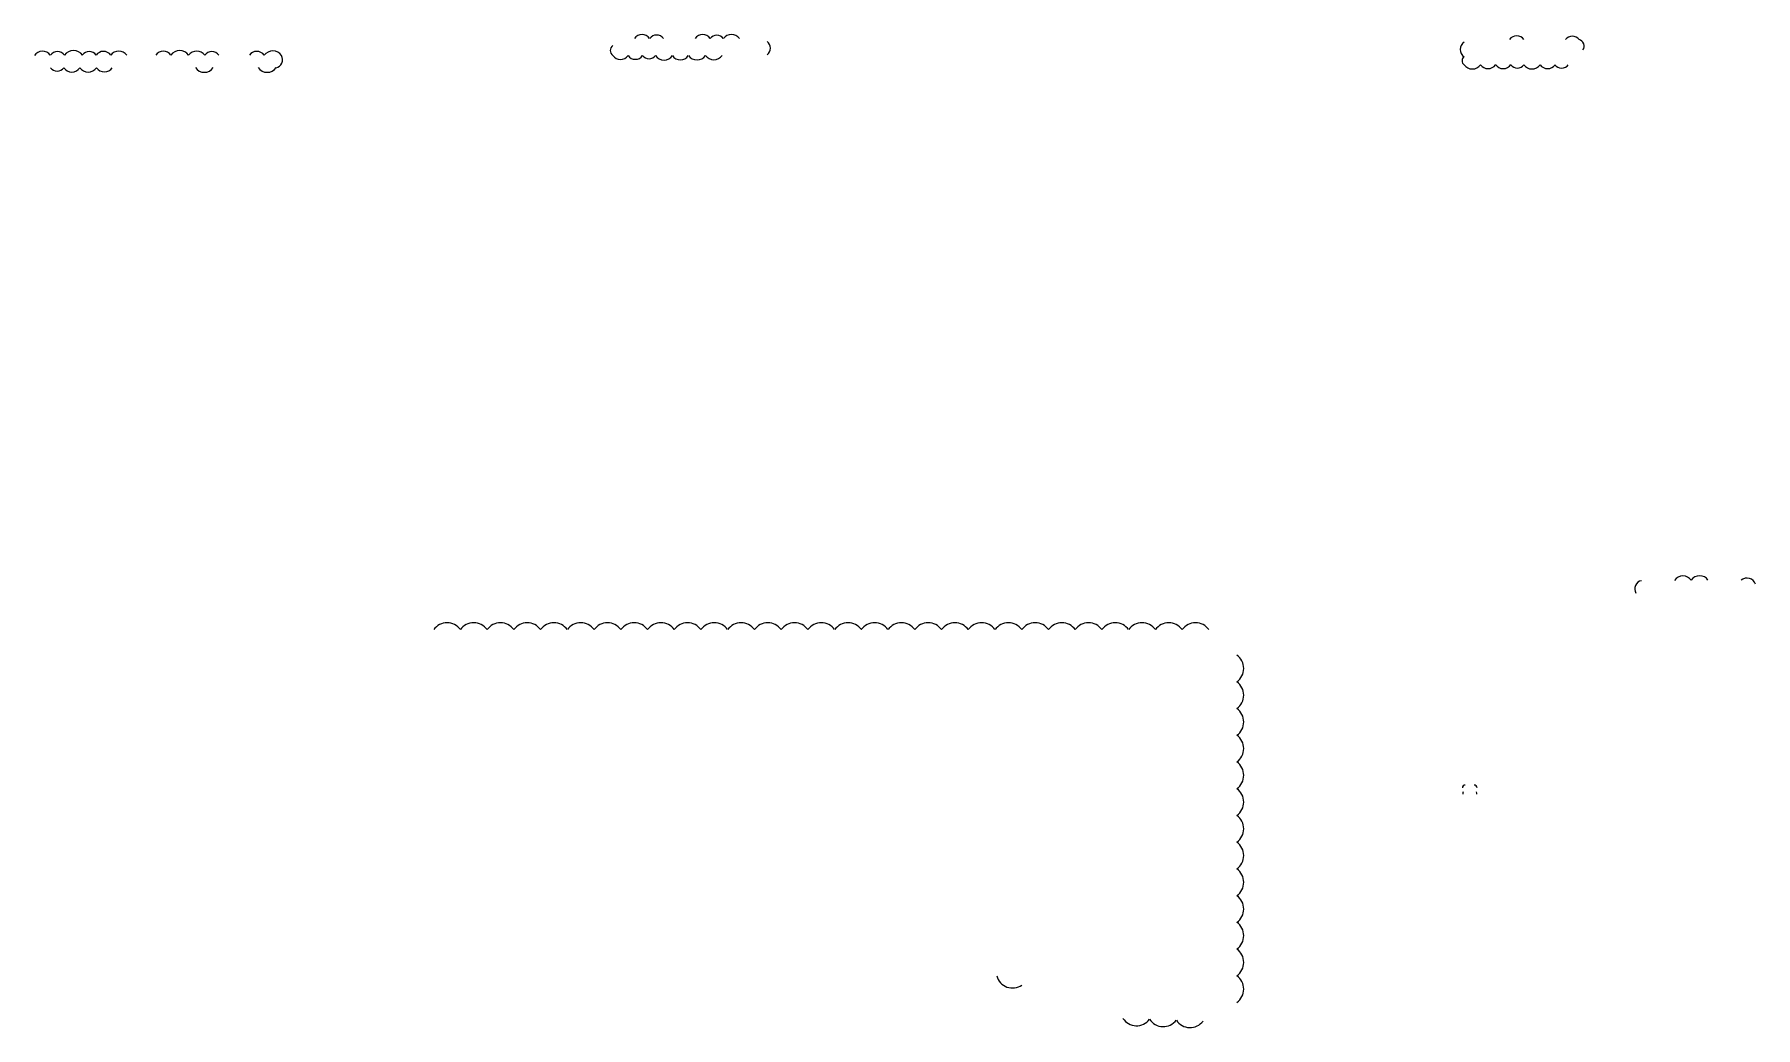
# Model space of a CAD drawing. Header units: millimetres. Extents: x -356862 to 418287, y 0 to 839748.
# Drawn here: x 313017 to 336854, y 825991 to 839748 of the extents above; entities that cross this region are included whole.
import ezdxf

# ---------------------------------------------------------------- set-up
doc = ezdxf.new("R2010")
doc.units = ezdxf.units.MM
doc.layers.add('PDF _Геометрия', color=7, linetype='Continuous', true_color=0xbababa)

msp = doc.modelspace()

# ---------------------------------------------------------------- linework, layer by layer
at = {"layer": 'PDF _Геометрия', "color": 1, "lineweight": 20}
for centre, radius, start, end in [((321075.8276, 839524.3069), 83.6189, 125.00244321, 234.99755679), ((321431.4868, 839617.4563), 128.0746, 35.00244534, 144.99755466), ((321632.6042, 839623.805), 115.373, 35.00245319, 144.99754681), ((322271.9446, 839617.4563), 128.0746, 35.00244534, 144.99755466), ((322466.7102, 839625.9241), 111.1391, 35.00244518, 144.99755482), ((322669.9446, 839613.2225), 134.4254, 35.00243874, 144.99756126), ((323099.6998, 839558.1778), 111.1391, 305.00244518, 54.99755482), ((332886.6898, 839539.1276), 123.8407, 125.00242973, 234.99757028), ((333545.0848, 839608.9886), 119.6068, 35.00243392, 144.99756608), ((334315.6794, 839611.1034), 113.2561, 35.00245265, 144.99754735), ((334385.5426, 839585.7002), 94.2036, 325.2722054, 75.27282077), ((313128.528, 839380.351), 134.4254, 36.05163201, 146.05223847), ((313335.9962, 839390.9335), 119.6068, 35.00243392, 144.99756608), ((313331.7621, 839350.7095), 111.1391, 215.00244518, 324.99755482), ((313558.2833, 839371.8832), 151.3609, 35.00243909, 144.99756091), ((313761.5175, 839367.6493), 140.7762, 215.00243117, 324.99756883), ((313776.3366, 839393.0526), 117.4899, 35.00242959, 144.99757041), ((313973.2197, 839388.8187), 123.8407, 35.00242972, 144.99757028), ((314184.9218, 839380.3509), 136.5424, 35.00244322, 144.99755678), ((314803.092, 839386.6996), 128.0746, 35.00244534, 144.99755466), ((315029.6135, 839373.998), 149.244, 35.00244954, 144.99755046), ((315264.6028, 839380.3509), 136.5424, 35.00244322, 144.99755678), ((315370.4539, 839373.998), 151.3609, 215.00243909, 324.99756091), ((315474.188, 839390.9335), 119.6068, 35.00243392, 144.99756608), ((316096.5924, 839388.8187), 123.8407, 35.00242972, 144.99757028), ((316240.5499, 839373.998), 151.3609, 215.00243909, 324.99756091), ((316316.7628, 839373.9979), 145.0101, 33.9642406, 143.96484232), ((316342.1671, 839395.1674), 111.1391, 281.72791704, 31.72850934), ((321132.987, 839528.5407), 128.0746, 215.00244534, 324.99755466), ((321338.3373, 839524.3069), 121.7238, 215.00244519, 324.99755481), ((321528.8701, 839517.9539), 109.0222, 215.0024326, 324.99756741), ((321736.3384, 839537.0085), 145.0101, 215.00244921, 324.99755079), ((321962.8591, 839530.6598), 134.4254, 215.00243874, 324.99756126), ((322193.6148, 839539.1276), 145.0101, 215.00244921, 324.99755079), ((322426.4874, 839534.8937), 138.6593, 215.00244438, 324.99755562), ((332854.9358, 839382.4657), 66.6835, 125.00244486, 234.99755514), ((332931.1476, 839407.869), 138.6593, 215.00244438, 324.99755563), ((333149.2027, 839399.4012), 125.9577, 215.00244799, 324.99755201), ((333358.7858, 839403.6351), 130.1915, 215.00244524, 324.99755476), ((333555.6694, 839390.9335), 109.0222, 215.00243259, 324.99756741), ((333756.7869, 839405.7542), 136.5424, 215.00244322, 324.99755678), ((333972.723, 839399.4012), 125.9577, 215.00244799, 324.99755201), ((334167.4896, 839393.0526), 113.2561, 215.00245265, 324.99754735), ((313534.9963, 839363.4155), 136.5424, 215.00244322, 324.99755678), ((313985.9218, 839361.2964), 132.3085, 215.00244902, 324.99755098), ((335295.8615, 832068.1564), 115.373, 100.83253701, 210.83313243), ((335848.4053, 832106.2634), 140.7762, 35.45287982, 145.44799858), ((336079.1599, 832108.3804), 140.7762, 35.00243117, 144.99756883), ((336735.4357, 832091.4449), 125.9577, 20.27527629, 130.2758746), ((318732.2842, 831373.7736), 225.4537, 35.00244881, 144.99755119), ((319100.646, 831373.7736), 225.4537, 35.00244881, 144.99755119), ((319471.1248, 831373.7736), 225.4537, 35.00244881, 144.99755119), ((319841.6036, 831373.7736), 225.4537, 35.00244881, 144.99755119), ((320212.0824, 831373.7736), 225.4537, 35.00244881, 144.99755119), ((320582.5612, 831373.7736), 225.4537, 35.00244881, 144.99755119), ((320953.0399, 831373.7736), 225.4537, 35.00244881, 144.99755119), ((321323.5187, 831373.7736), 225.4537, 35.00244881, 144.99755119), ((321693.9975, 831373.7736), 225.4537, 35.00244881, 144.99755119), ((322062.3594, 831373.7736), 225.4537, 35.00244881, 144.99755119), ((322432.8381, 831373.7736), 225.4537, 35.00244881, 144.99755119), ((322803.3169, 831373.7736), 225.4537, 35.00244881, 144.99755119), ((323173.7957, 831373.7736), 225.4537, 35.00244881, 144.99755119), ((323544.2745, 831373.7736), 225.4537, 35.00244881, 144.99755119), ((323914.7533, 831373.7736), 225.4537, 35.00244881, 144.99755119), ((324285.2321, 831373.7736), 225.4537, 35.00244881, 144.99755119), ((324653.5939, 831373.7736), 225.4537, 35.00244881, 144.99755119), ((325024.0727, 831373.7736), 225.4537, 35.00244881, 144.99755119), ((325394.5515, 831373.7736), 225.4537, 35.00244881, 144.99755119), ((325765.0303, 831373.7736), 225.4537, 35.00244881, 144.99755119), ((326135.5091, 831373.7736), 225.4537, 35.00244881, 144.99755119), ((326505.9878, 831373.7736), 225.4537, 35.00244881, 144.99755119), ((326876.4666, 831373.7736), 225.4537, 35.00244881, 144.99755119), ((327246.9454, 831373.7736), 225.4537, 35.00244881, 144.99755119), ((327615.3073, 831373.7736), 225.4537, 35.00244881, 144.99755119), ((327985.786, 831373.7736), 225.4537, 35.00244881, 144.99755119), ((328356.2648, 831373.7736), 225.4537, 35.00244881, 144.99755119), ((328726.7436, 831373.7736), 225.4537, 35.00244881, 144.99755119), ((329097.2224, 831373.7736), 225.4537, 35.00244881, 144.99755119), ((329539.6791, 830965.1878), 225.4537, 305.0024488, 54.9975512), ((329539.6791, 830594.7091), 225.4537, 305.0024488, 54.9975512), ((329539.6791, 830224.2303), 225.4537, 305.0024488, 54.9975512), ((329539.6791, 829855.8684), 225.4537, 305.0024488, 54.9975512), ((329539.6791, 829485.3896), 225.4537, 305.0024488, 54.9975512), ((329539.6791, 829114.9109), 225.4537, 305.0024488, 54.9975512), ((329539.6791, 828744.4321), 225.4537, 305.0024488, 54.9975512), ((329539.6791, 828373.9533), 225.4537, 305.0024488, 54.9975512), ((329539.6791, 828003.4745), 225.4537, 305.0024488, 54.9975512), ((329539.6791, 827632.9957), 225.4537, 305.0024488, 54.9975512), ((329539.6791, 827264.636), 225.4537, 305.0024488, 54.9975512), ((329539.6791, 826894.1572), 225.4537, 305.0024488, 54.9975512), ((326563.1469, 826765.0175), 225.4532, 194.96336116, 304.96399433), ((329539.6791, 826523.6785), 225.4537, 305.0024488, 54.9975512), ((328280.0518, 826242.1129), 225.4534, 213.12923396, 323.1243734), ((328650.5306, 826229.4112), 225.4534, 213.12923396, 323.1243734), ((329021.0094, 826216.7096), 225.4534, 213.12923396, 323.1243734)]:
    msp.add_arc(centre, radius, start, end, dxfattribs=at)
at = {"layer": 'PDF _Геометрия', "color": 252, "lineweight": 5, "true_color": 0x989898}
for centre, radius, start, end in [((332831.6495, 829311.7945), 39.1633, 89.99999157, 180.00000843), ((332956.553, 829311.7945), 39.1633, 359.99999155, 90.00000844), ((332899.3935, 829233.4657), 100.5544, 166.36047227, 184.33961888), ((332890.9238, 829231.3488), 100.5544, 355.66038112, 13.63952773)]:
    msp.add_arc(centre, radius, start, end, dxfattribs=at)

doc.saveas('drawing.dxf')
